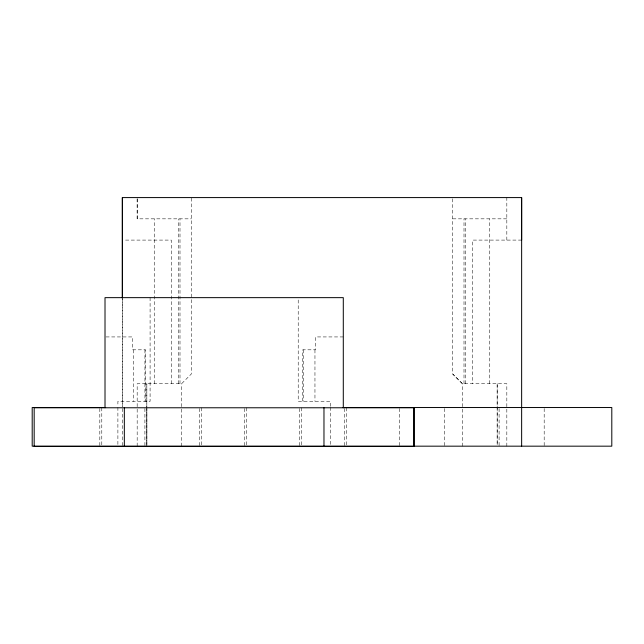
<?xml version="1.0" encoding="UTF-8"?>
<svg xmlns="http://www.w3.org/2000/svg" width="644" height="644" viewBox="0 0 644 644"><rect width="100%" height="100%" fill="white"/><g stroke="black" fill="none" stroke-linecap="round" stroke-linejoin="round"><path stroke-width="0.48" stroke-dasharray="3.22 2.42" d="M137.172 446.171L137.172 383.703L181.608 383.703L191.268 374.043L191.268 197.587M137.172 218.839L137.172 197.587L137.172 218.839L191.268 218.839M154.238 383.703L154.238 218.839M171.304 383.703L171.304 240.091L124.356 240.091M178.388 383.703L178.388 218.839M179.998 383.703L179.998 218.839M181.608 446.171L181.608 383.703M462.392 446.171L462.392 383.703L452.732 374.035L452.732 198.553M464.002 383.703L464.002 218.839M465.612 383.703L465.612 218.839M489.762 383.703L489.762 218.839M506.828 446.171L506.828 383.703L462.392 383.703L452.732 374.043M506.828 240.091L506.828 197.587M452.732 218.839L506.828 218.839M521.64 240.091L472.696 240.091L472.696 383.703M106.002 336.933L132.704 336.933L132.704 349.813L145.584 349.813L145.584 401.333M343.292 336.933L315.6 336.933L315.6 349.813L302.72 349.813L302.72 401.333M544.18 408.521L544.18 446.171M499.1 408.521L499.1 446.171M444.36 408.521L444.36 446.171M399.28 408.521L399.28 446.171M346.512 407.773L346.512 445.423M344.54 408.521L344.54 446.171M330.412 406.34L330.412 401.333L298.212 401.333L298.212 298.647M330.412 407.346L330.412 445.415M314.956 349.813L314.956 401.333M303.364 349.813L303.364 401.333M301.432 407.773L301.432 445.423M299.46 408.521L299.46 446.171M246.692 407.773L246.692 445.423M244.72 408.521L244.72 446.171M201.612 407.773L201.612 445.423M199.64 408.521L199.64 446.171M150.092 297.649L150.092 401.333L117.892 401.333L117.892 406.34M146.872 407.773L146.872 445.423M144.94 349.813L144.94 401.333M144.9 408.521L144.9 446.171M133.348 349.813L133.348 401.333M122.36 408.521L122.36 446.171M117.892 407.346L117.892 445.415M101.792 407.773L101.792 445.423M99.82 408.521L99.82 446.171M122.36 299.041L122.36 406.525L122.36 299.041M146.832 383.703L146.832 446.171L146.832 383.703M497.168 383.703L497.168 445.181L497.168 383.703"/><path stroke-width="0.97" d="M122.36 197.587L122.36 298.035L122.36 197.587L521.64 197.587L521.64 446.171M521.64 240.091L521.64 197.587M105.656 407.531L32.2 407.531L32.2 446.171L611.8 446.171L611.8 407.531L342.616 407.531M413.859 407.773L413.859 446.413M343.292 407.773L343.292 297.649L105.012 297.649L105.012 407.773M323.972 407.773L323.972 446.413M124.332 407.773L124.332 446.413M414.132 407.773L34.172 407.773L34.172 446.413L414.132 446.413L414.132 407.773"/></g></svg>
